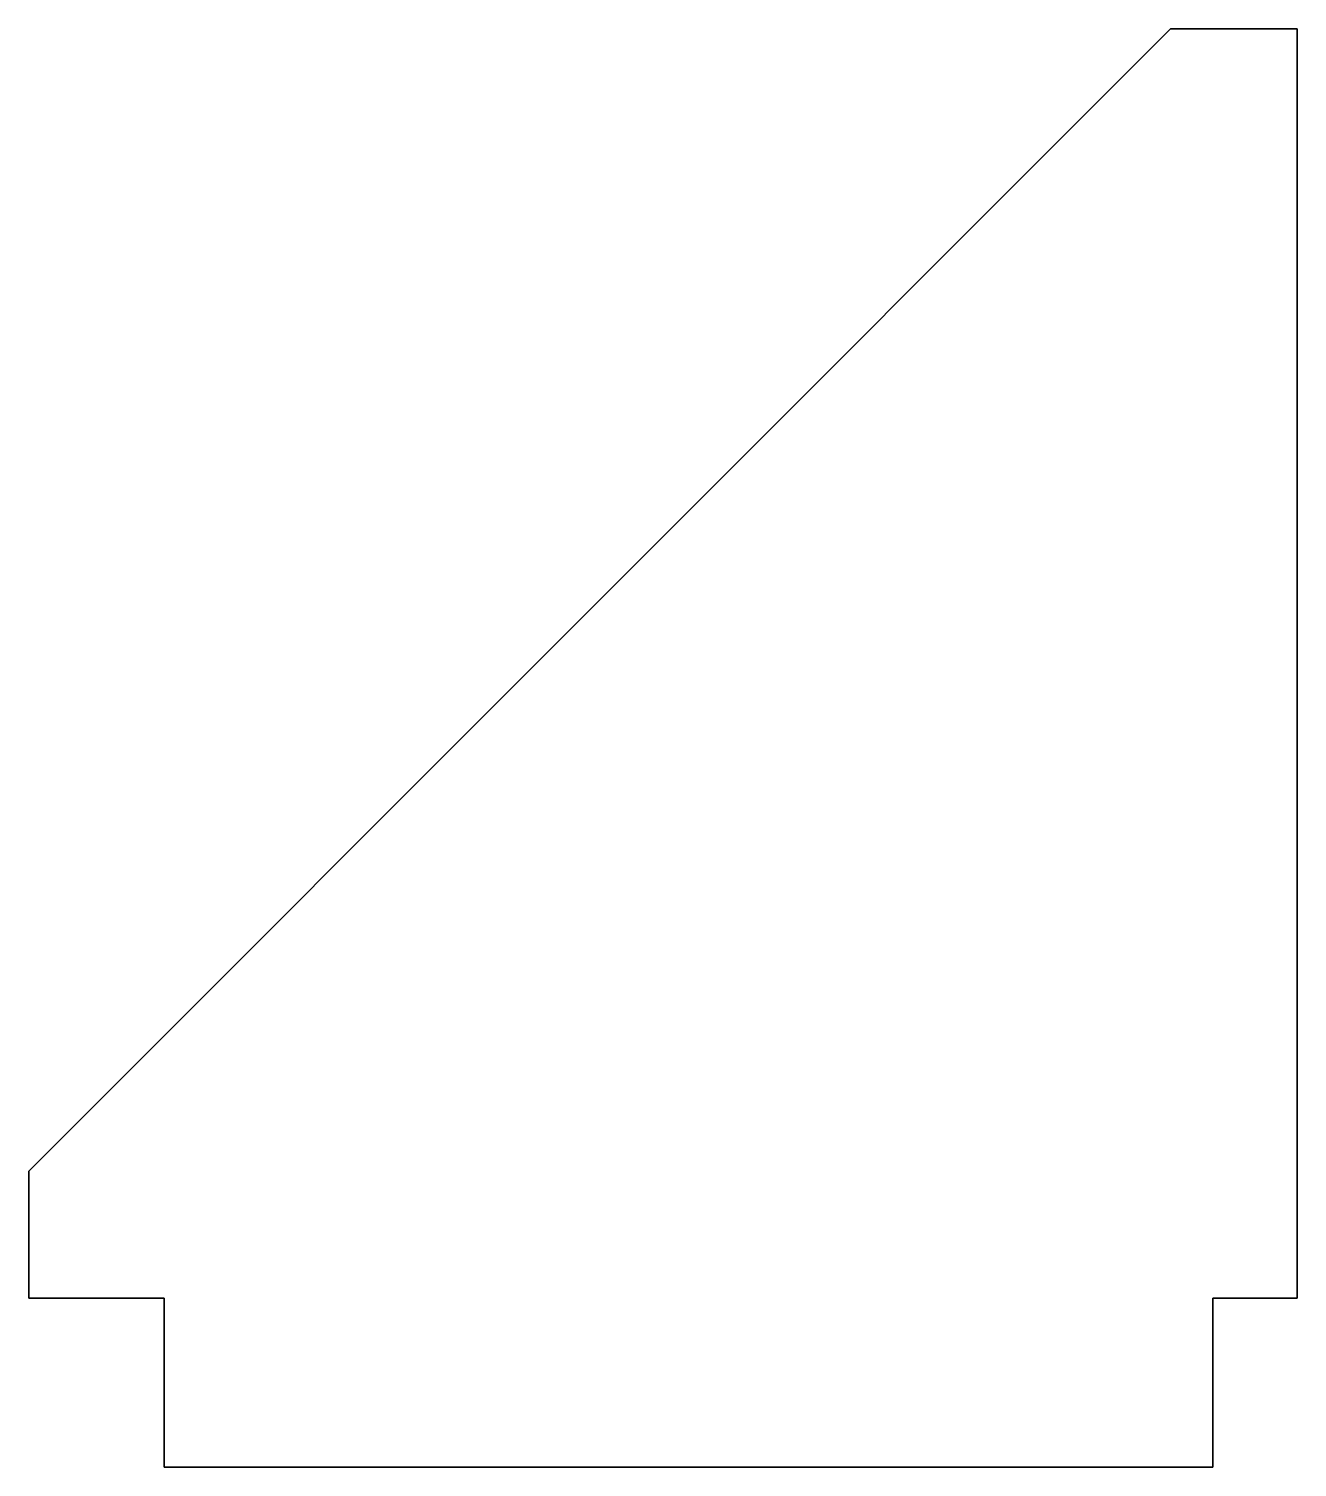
# Model space of a CAD drawing. Header units: millimetres. Extents: x 0 to 30, y 0 to 34.
import ezdxf

# ---------------------------------------------------------------- set-up
doc = ezdxf.new("R2010")
doc.units = ezdxf.units.MM
doc.layers.add('SIMUMAK Visible (ISO)', color=7, linetype='Continuous', lineweight=35)

# ---------------------------------------------------------------- blocks, each defined once
blk = doc.blocks.new('2DOF-150-17-KRT3-02_CARTELAS 2 DE LA COLUMNA_VIEW24')
at = {"layer": 'SIMUMAK Visible (ISO)'}
for p, q in [((12, 17), (-15, -10)), ((15, 17), (12, 17)), ((15, -13), (15, 17)), ((-15, -10), (-15, -13)), ((-15, -13), (-11.8, -13)), ((-11.8, -13), (-11.8, -17)), ((13, -13), (15, -13)), ((13, -17), (13, -13)), ((-11.8, -17), (13, -17))]:
    blk.add_line(p, q, dxfattribs=at)

msp = doc.modelspace()

# ---------------------------------------------------------------- block references
msp.add_blockref('2DOF-150-17-KRT3-02_CARTELAS 2 DE LA COLUMNA_VIEW24', (15, 17))

doc.saveas('drawing.dxf')
